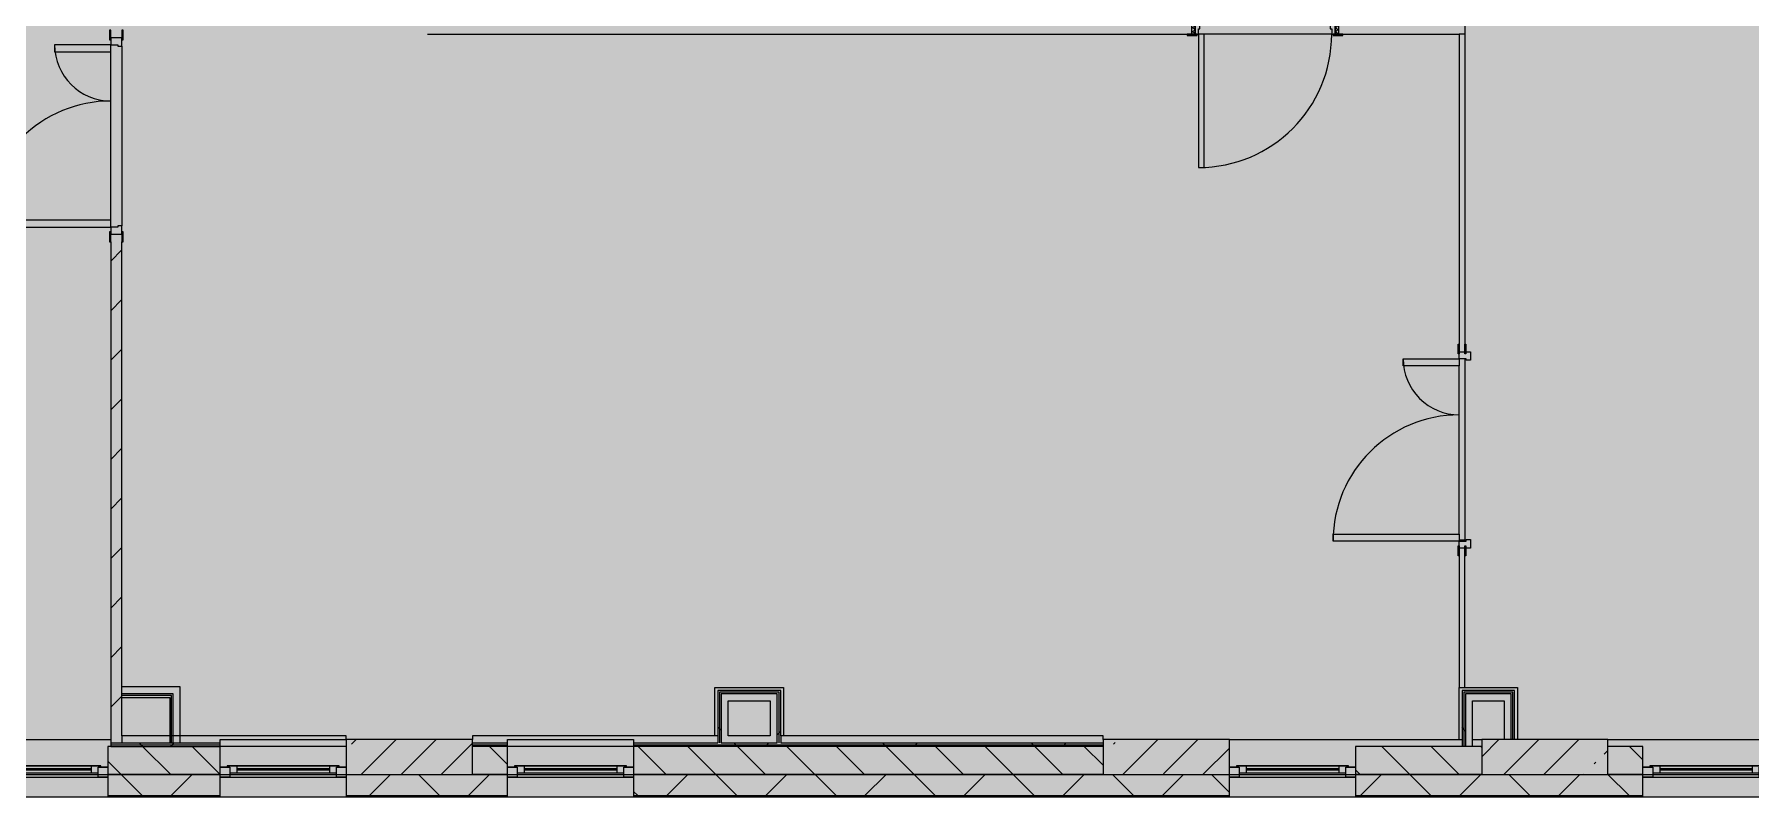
# Model space of a CAD drawing. Header units: millimetres. Extents: x 81094 to 272713, y -8553 to 29000.
# Drawn here: x 237108 to 249352, y -258 to 5180 of the extents above; entities that cross this region are included whole.
import ezdxf

# ---------------------------------------------------------------- set-up
doc = ezdxf.new("R2010")
doc.units = ezdxf.units.MM
doc.layers.add('A-DETL-GENF-1', color=7, linetype='Continuous', lineweight=9, true_color=0xc0c0c0, transparency=0.4)
for name, color, linetype, lineweight, true_color in [('A-DOOR-3', 7, 'Continuous', 5, 0xb7b7b7), ('A-DOOR-4', 7, 'Continuous', 5, 0xe2e2e2), ('A-DOOR-5', 7, 'Continuous', 5, 0xaaaaaa), ('A-DOOR-FRAM-2', 7, 'Continuous', 5, 0xe2e2e2), ('A-DOOR-FRAM-3', 7, 'Continuous', 5, 0xb7b7b7), ('A-DOOR-FRAM-4', 7, 'Continuous', 5, 0xaaaaaa), ('A-FLOR-2', 7, 'Continuous', 5, 0xb7b7b7), ('A-GLAZ-2', 7, 'Continuous', 5, 0x737373), ('A-WALL-6', 7, 'Continuous', 5, 0x737373), ('A-WALL-7', 7, 'Continuous', 9, 0x737373), ('I-WALL-1', 7, 'Continuous', 5, 0xe7e7e7), ('I-WALL-2', 7, 'Continuous', 9, 0xe7e7e7), ('I-WALL-4', 7, 'Continuous', 5, 0x737373), ('S-COLS-2', 7, 'Continuous', 5, 0x737373)]:
    doc.layers.add(name, color=color, linetype=linetype, lineweight=lineweight, true_color=true_color)
for name, color, linetype, lineweight in [('A-WALL-5', 7, 'Continuous', 5), ('I-WALL-3', 7, 'Continuous', 5), ('S-COLS-1', 7, 'Continuous', 5)]:
    doc.layers.add(name, color=color, linetype=linetype, lineweight=lineweight)
pattern_1 = [(45, (145702.9, 0), (-530.33, 530.33), []), (135, (145702.9, 0), (-530.33, -530.33), [])]

# ---------------------------------------------------------------- blocks, each defined once
blk = doc.blocks.new('120_Окно_СКБ_1Ст - 120_Окно_СКБ_1Ст 900х2500_h_ с форточкой-V103-2_7_3_птичка')
at = {"layer": 'A-GLAZ-2'}
for p, q in [((-450, -127), (-450, -57)), ((-450, -57), (-380, -57)), ((450, -57), (-450, -57)), ((-380, -57), (-380, -127)), ((380, -87), (-380, -87)), ((-380, -87), (-380, -127)), ((-330, -137), (-330, -87)), ((-330, -107), (330, -107)), ((330, -117), (-330, -117)), ((330, -137), (330, -87)), ((380, -127), (380, -57)), ((380, -57), (450, -57)), ((380, -127), (380, -87)), ((450, -57), (450, -127)), ((-380, -127), (-450, -127)), ((-450, -127), (-400, -127)), ((-380, -127), (-400, -127)), ((-400, -127), (-400, -137)), ((-400, -137), (400, -137)), ((400, -137), (-400, -137)), ((450, -127), (380, -127)), ((400, -127), (380, -127)), ((400, -127), (450, -127)), ((400, -137), (400, -127))]:
    blk.add_line(p, q, dxfattribs=at)
blk = doc.blocks.new('120_Окно_СКБ_1Ст - 120_Окно_СКБ_1Ст 900х2500_h_ с форточкой-22876038-2_7_3_птичка')
at = {"layer": 'A-GLAZ-2'}
for p, q in [((-450, -127), (-450, -57)), ((-450, -57), (-380, -57)), ((450, -57), (-450, -57)), ((-380, -57), (-380, -127)), ((380, -87), (-380, -87)), ((-380, -87), (-380, -127)), ((-330, -137), (-330, -87)), ((-330, -107), (330, -107)), ((330, -117), (-330, -117)), ((330, -137), (330, -87)), ((380, -127), (380, -57)), ((380, -57), (450, -57)), ((380, -127), (380, -87)), ((450, -57), (450, -127)), ((-380, -127), (-450, -127)), ((-450, -127), (-400, -127)), ((-380, -127), (-400, -127)), ((-400, -127), (-400, -137)), ((-400, -137), (400, -137)), ((400, -137), (-400, -137)), ((450, -127), (380, -127)), ((400, -127), (380, -127)), ((400, -127), (450, -127)), ((400, -137), (400, -127))]:
    blk.add_line(p, q, dxfattribs=at)
blk = doc.blocks.new('BSC_Колонна _Прямоугольная - 250х900-23282983-2_7_3_птичка')
at = {"layer": 'S-COLS-1'}
h = blk.add_hatch(dxfattribs=at)
h.set_pattern_fill('FP_125', color=256, style=0, pattern_type=2)
h.set_pattern_definition([(45, (-99480, -25), (-285.1231, 285.1231), []), (45, (-99194.88, -25), (-285.1231, 285.1231), [504.031, -100.806, 16.764, -84.042])])
h.paths.add_polyline_path([(450, -125), (450, 125), (-450, 125), (-450, -125)])
at = {"layer": 'S-COLS-2'}
for p, q in [((450, 125), (-450, 125)), ((-450, 125), (-450, -125)), ((450, -125), (450, 125)), ((-450, -125), (450, -125))]:
    blk.add_line(p, q, dxfattribs=at)
blk = doc.blocks.new('110_Дверь_СКБ_1Ст_Внутренняя1 - Д-7а_л__950x2100h_Туалет-V104-2_7_3_птичка')
at = {"layer": 'A-DOOR-4'}
h = blk.add_hatch(color=256, dxfattribs=at)
h.paths.add_polyline_path([(487.5, 110), (487.5, 70), (477.5, 70), (477.5, 30), (512.5, 30), (512.5, 110)])
h.paths.add_polyline_path([(-462.5, 110), (-487.5, 110), (-487.5, 30), (-452.5, 30), (-452.5, 70), (-462.5, 70)])
at = {"layer": 'A-DOOR-5'}
h = blk.add_hatch(dxfattribs=at)
h.set_pattern_fill('FP_126', color=256, style=0, pattern_type=2)
h.set_pattern_definition([(135, (1776.41, 174.685), (-14.14214, -14.14214), []), (225, (1776.41, 174.685), (14.14214, -14.14214), [])])
h.paths.add_polyline_path([(537.5, 110), (512.5, 110), (512.5, -110), (537.5, -110)])
at = {"layer": 'A-DOOR-FRAM-2'}
for points in [[(447.5, 1060), (447.5, 110), (487.5, 110), (487.5, 1060)], [(-542.5, 118), (-542.5, 110), (-472.5, 110), (-472.5, 118)], [(-472.5, 30), (-487.5, 30), (-487.5, -110), (-472.5, -110)], [(567.5, 118), (497.5, 118), (497.5, 110), (567.5, 110)], [(512.5, 30), (497.5, 30), (497.5, -110), (512.5, -110)], [(-542.5, -110), (-542.5, -118), (-472.5, -118), (-472.5, -110)], [(567.5, -110), (497.5, -110), (497.5, -118), (567.5, -118)]]:
    blk.add_hatch(color=256, dxfattribs=at).paths.add_polyline_path(points)
at = {"layer": 'A-DOOR-FRAM-4'}
h = blk.add_hatch(dxfattribs=at)
h.set_pattern_fill('FP_127', color=256, style=0, pattern_type=2)
h.set_pattern_definition([(45, (-346.384, 174.685), (-14.1421, 14.1421), []), (135, (-346.384, 174.685), (-14.1421, -14.1421), [])])
h.paths.add_polyline_path([(-487.5, 110), (-512.5, 110), (-512.5, -110), (-487.5, -110)])
at = {"layer": 'A-DOOR-3'}
for p, q in [((487.5, 1060), (447.5, 1060)), ((447.5, 1060), (447.5, 110)), ((487.5, 110), (487.5, 1060)), ((447.5, 110), (487.5, 110))]:
    blk.add_line(p, q, dxfattribs=at)
blk.add_arc((487.5, 110), 950, 90, 180, dxfattribs=at)
at = {"layer": 'A-DOOR-FRAM-3'}
for p, q in [((-472.5, 118), (-542.5, 118)), ((-542.5, 118), (-542.5, 110)), ((-542.5, 110), (-472.5, 110)), ((-487.5, 110), (-512.5, 110)), ((-512.5, 110), (-512.5, -110)), ((-462.5, 110), (-487.5, 110)), ((-487.5, 110), (-487.5, 30)), ((-487.5, -110), (-487.5, 110)), ((-472.5, 110), (-487.5, 110)), ((-487.5, 110), (-487.5, 109)), ((-487.5, 109), (-472.5, 109)), ((-487.5, 30), (-452.5, 30)), ((-472.5, 30), (-487.5, 30)), ((-487.5, 30), (-487.5, -110)), ((-472.5, 110), (-472.5, 118)), ((-472.5, 109), (-472.5, 110)), ((-472.5, -110), (-472.5, 30)), ((-462.5, 70), (-462.5, 110)), ((-452.5, 70), (-462.5, 70)), ((-452.5, 30), (-452.5, 70)), ((487.5, 70), (477.5, 70)), ((477.5, 70), (477.5, 30)), ((477.5, 30), (512.5, 30)), ((487.5, 110), (487.5, 70)), ((512.5, 110), (487.5, 110)), ((567.5, 118), (497.5, 118)), ((497.5, 118), (497.5, 110)), ((512.5, 110), (497.5, 110)), ((497.5, 110), (497.5, 109)), ((497.5, 110), (567.5, 110)), ((497.5, 109), (512.5, 109)), ((512.5, 30), (497.5, 30)), ((497.5, 30), (497.5, -110)), ((512.5, 30), (512.5, 110)), ((537.5, 110), (512.5, 110)), ((512.5, 110), (512.5, -110)), ((512.5, 109), (512.5, 110)), ((512.5, -110), (512.5, 30)), ((537.5, -110), (537.5, 110)), ((567.5, 110), (567.5, 118)), ((-472.5, -110), (-542.5, -110)), ((-542.5, -110), (-542.5, -118)), ((-542.5, -118), (-472.5, -118)), ((-512.5, -110), (-487.5, -110)), ((-487.5, -110), (-472.5, -110)), ((-472.5, -118), (-472.5, -110)), ((497.5, -110), (512.5, -110)), ((567.5, -110), (497.5, -110)), ((497.5, -110), (497.5, -118)), ((497.5, -118), (567.5, -118)), ((512.5, -110), (537.5, -110)), ((567.5, -118), (567.5, -110))]:
    blk.add_line(p, q, dxfattribs=at)
blk = doc.blocks.new('110_Дверь_СКБ_2Ст - Д-5_п_ Из игровой в коридор-32215844-2_7_3_птичка')
at = {"layer": 'A-DOOR-4'}
for points in [[(-638, 40), (-588, 40), (-588, 940), (-638, 940)], [(612, 440), (612, 40), (662, 40), (662, 440)]]:
    blk.add_hatch(color=256, dxfattribs=at).paths.add_polyline_path(points)
h = blk.add_hatch(color=256, dxfattribs=at)
h.paths.add_polyline_path([(-688, 40), (-688, -40), (-628, -40), (-628, -10), (-638, -10), (-638, 40)])
h.paths.add_polyline_path([(652, -40), (712, -40), (712, 40), (662, 40), (662, -10), (652, -10)])
at = {"layer": 'A-DOOR-FRAM-2'}
for points in [[(-742, 40), (-672, 40), (-672, 48), (-742, 48)], [(698, 40), (768, 40), (768, 48), (698, 48)], [(-742, -48), (-672, -48), (-672, -40), (-742, -40)], [(698, -48), (768, -48), (768, -40), (698, -40)]]:
    blk.add_hatch(color=256, dxfattribs=at).paths.add_polyline_path(points)
at = {"layer": 'A-DOOR-3'}
for p, q in [((-638, 940), (-638, 40)), ((-588, 940), (-638, 940)), ((-588, 40), (-588, 940)), ((662, 440), (612, 440)), ((612, 440), (612, 40)), ((662, 40), (662, 440)), ((-638, 40), (-588, 40)), ((612, 40), (662, 40))]:
    blk.add_line(p, q, dxfattribs=at)
for centre, radius, start, end in [((-638, 40), 900, 0, 90), ((662, 40), 400, 90, 180)]:
    blk.add_arc(centre, radius, start, end, dxfattribs=at)
at = {"layer": 'A-DOOR-FRAM-3'}
for p, q in [((-672, 48), (-742, 48)), ((-742, 48), (-742, 40)), ((-742, 40), (-672, 40)), ((-638, 40), (-688, 40)), ((-688, 40), (-688, -40)), ((-672, 40), (-672, 48)), ((-638, -10), (-638, 40)), ((662, 40), (662, -10)), ((712, 40), (662, 40)), ((768, 48), (698, 48)), ((698, 48), (698, 40)), ((698, 40), (768, 40)), ((712, -40), (712, 40)), ((768, 40), (768, 48)), ((-672, -40), (-742, -40)), ((-742, -40), (-742, -48)), ((-742, -48), (-672, -48)), ((-688, -40), (-628, -40)), ((-672, -39), (-688, -39)), ((-688, -39), (-688, -40)), ((-688, -40), (-672, -40)), ((-672, -40), (-672, -39)), ((-672, -48), (-672, -40)), ((-628, -10), (-638, -10)), ((-628, -40), (-628, -10)), ((662, -10), (652, -10)), ((652, -10), (652, -40)), ((652, -40), (712, -40)), ((712, -39), (698, -39)), ((698, -39), (698, -40)), ((698, -40), (712, -40)), ((768, -40), (698, -40)), ((698, -40), (698, -48)), ((698, -48), (768, -48)), ((712, -40), (712, -39)), ((768, -48), (768, -40))]:
    blk.add_line(p, q, dxfattribs=at)
blk = doc.blocks.new('BSC_Колонна _Прямоугольная - 250х900-V105-2_7_3_птичка')
at = {"layer": 'S-COLS-1'}
h = blk.add_hatch(dxfattribs=at)
h.set_pattern_fill('FP_128', color=256, style=0, pattern_type=2)
h.set_pattern_definition([(45, (-94080, -25), (-285.1231, 285.1231), []), (45, (-93794.88, -25), (-285.1231, 285.1231), [504.031, -100.806, 16.764, -84.042])])
h.paths.add_polyline_path([(450, -125), (450, 125), (-450, 125), (-450, -125), (311, -125)])
at = {"layer": 'S-COLS-2'}
for p, q in [((450, 125), (-450, 125)), ((-450, 125), (-450, -125)), ((450, -125), (450, 125)), ((-450, -125), (450, -125))]:
    blk.add_line(p, q, dxfattribs=at)
blk = doc.blocks.new('BSC_Колонна _Прямоугольная - 250х900-V106-2_7_3_птичка')
at = {"layer": 'S-COLS-1'}
h = blk.add_hatch(dxfattribs=at)
h.set_pattern_fill('FP_129', color=256, style=0, pattern_type=2)
h.set_pattern_definition([(45, (-102180, -25), (-285.1231, 285.1231), []), (45, (-101894.88, -25), (-285.1231, 285.1231), [504.031, -100.806, 16.764, -84.042])])
h.paths.add_polyline_path([(450, -125), (450, 125), (-450, 125), (-450, -125), (-368, -125)])
at = {"layer": 'S-COLS-2'}
for p, q in [((450, 125), (-450, 125)), ((-450, 125), (-450, -125)), ((450, -125), (450, 125)), ((-450, -125), (450, -125))]:
    blk.add_line(p, q, dxfattribs=at)
blk = doc.blocks.new('110_Дверь_СКБ_2Ст - Д-5_п__в составе перегородки _не входит в спец__-32680317-2_7_3_птичка')
at = {"layer": 'A-DOOR-4'}
h = blk.add_hatch(color=256, dxfattribs=at)
h.paths.add_polyline_path([(712, -20), (712, 60), (652, 60), (652, 30), (662, 30), (662, -20)])
h.paths.add_polyline_path([(-628, 60), (-688, 60), (-688, -20), (-638, -20), (-638, 30), (-628, 30)])
for points in [[(-588, -420), (-588, -20), (-638, -20), (-638, -420)], [(662, -20), (612, -20), (612, -920), (662, -920)]]:
    blk.add_hatch(color=256, dxfattribs=at).paths.add_polyline_path(points)
at = {"layer": 'A-DOOR-FRAM-2'}
for points in [[(-673, 28), (-743, 28), (-743, 20), (-673, 20)], [(767, 28), (697, 28), (697, 20), (767, 20)], [(-673, -20), (-743, -20), (-743, -28), (-673, -28)], [(767, -20), (697, -20), (697, -28), (767, -28)]]:
    blk.add_hatch(color=256, dxfattribs=at).paths.add_polyline_path(points)
at = {"layer": 'A-DOOR-3'}
for p, q in [((-638, -20), (-588, -20)), ((-638, -420), (-638, -20)), ((-588, -20), (-588, -420)), ((612, -20), (662, -20)), ((612, -920), (612, -20)), ((662, -20), (662, -920)), ((-588, -420), (-638, -420)), ((662, -920), (612, -920))]:
    blk.add_line(p, q, dxfattribs=at)
for centre, radius, start, end in [((-638, -20), 400, 270, 0), ((662, -20), 900, 180, 270)]:
    blk.add_arc(centre, radius, start, end, dxfattribs=at)
at = {"layer": 'A-DOOR-FRAM-3'}
for p, q in [((-743, 28), (-673, 28)), ((-743, 20), (-743, 28)), ((-673, 20), (-743, 20)), ((-688, 60), (-628, 60)), ((-688, -20), (-688, 60)), ((-688, 20), (-673, 20)), ((-688, 19), (-688, 20)), ((-673, 19), (-688, 19)), ((-673, 28), (-673, 20)), ((-673, 20), (-673, 19)), ((-638, 30), (-638, -20)), ((-628, 30), (-638, 30)), ((-628, 60), (-628, 30)), ((652, 60), (712, 60)), ((652, 30), (652, 60)), ((662, 30), (652, 30)), ((662, -20), (662, 30)), ((697, 20), (697, 28)), ((697, 28), (767, 28)), ((697, 19), (697, 20)), ((697, 20), (712, 20)), ((767, 20), (697, 20)), ((712, 19), (697, 19)), ((712, 60), (712, -20)), ((712, 20), (712, 19)), ((767, 28), (767, 20)), ((-743, -20), (-673, -20)), ((-743, -28), (-743, -20)), ((-673, -28), (-743, -28)), ((-638, -20), (-688, -20)), ((-673, -20), (-673, -28)), ((712, -20), (662, -20)), ((697, -28), (697, -20)), ((697, -20), (767, -20)), ((767, -28), (697, -28)), ((767, -20), (767, -28))]:
    blk.add_line(p, q, dxfattribs=at)

msp = doc.modelspace()

# ---------------------------------------------------------------- hatches: boundary and pattern name
at = {"layer": 'A-DETL-GENF-1'}
msp.add_hatch(color=256, dxfattribs=at).paths.add_polyline_path([(267919.9, -258), (270940.9, -258), (270940.9, 21558), (239010.9, 21558), (239010.9, 27348), (230562.9, 27348), (230562.9, 5750), (234904.9, 5750), (234904.9, -258), (266992.3, -258)])
at = {"layer": 'A-WALL-5'}
h = msp.add_hatch(dxfattribs=at)
h.set_pattern_fill('FP_87', color=256, style=0, pattern_type=2)
h.set_pattern_definition([(135, (145702.92, 0), (-176.7767, -176.7767), [])])
h.paths.add_polyline_path([(268532.9, -100), (268532.9, 100), (267732.9, 100), (267732.9, -100), (267919.9, -100)])
h.paths.add_polyline_path([(254934.6, -100), (255932.9, -100), (255932.9, 100), (254632.9, 100), (254632.9, -100)])
h.paths.add_polyline_path([(264673.5, -100), (265032.9, -100), (265032.9, 100), (264532.9, 100), (264532.9, -100)])
h.paths.add_polyline_path([(259382.9, -100), (259382.9, 100), (259132.9, 100), (259132.9, -100)])
h.paths.add_polyline_path([(260282.9, -100), (261332.9, -100), (261332.9, 100), (260282.9, 100)])
h.paths.add_polyline_path([(249482.9, -100), (250532.9, -100), (250532.9, 100), (249482.9, 100)])
h.paths.add_polyline_path([(246532.9, -100), (247432.9, -100), (247432.9, 100), (246532.9, 100)])
h.paths.add_polyline_path([(244732.9, -100), (244731.9, 100), (241382.9, 100), (241382.9, -100), (244731.9, -100)])
h.paths.add_polyline_path([(240482.9, -100), (240482.9, 100), (240232.9, 100), (240232.9, -100)])
h.paths.add_polyline_path([(248441.9, -100), (248582.9, -100), (248582.9, 100), (248332.9, 100), (248332.9, -100)])
h.paths.add_polyline_path([(238432.9, -100), (238432.9, 100), (237632.9, 100), (237632.9, -100), (238239.2, -100)])
h = msp.add_hatch(dxfattribs=at)
h.set_pattern_fill('FP_77', color=256, style=0, pattern_type=2)
h.set_pattern_definition([(45, (145702.9, 0), (-353.5534, 353.5534), []), (135, (145702.9, 0), (-353.5534, -353.5534), [])])
h.paths.add_polyline_path([(265932.9, -250), (266832.9, -250), (266832.9, -100), (265932.9, -100)])
h.paths.add_polyline_path([(267732.9, -250), (268532.9, -250), (268532.9, -100), (267732.9, -100)])
h.paths.add_polyline_path([(270702.4, -250), (270782.9, -250), (270782.9, -100), (269432.9, -100), (269432.9, -250), (269774.9, -250)])
h.paths.add_polyline_path([(253079.5, -250), (253732.9, -250), (253732.9, -100), (252832.9, -100), (252832.9, -250)])
h.paths.add_polyline_path([(259382.9, -250), (259382.9, -100), (258232.9, -100), (258232.9, -250), (258644.7, -250)])
h.paths.add_polyline_path([(261332.9, -250), (261332.9, -100), (260282.9, -100), (260282.9, -250), (260499.7, -250)])
h.paths.add_polyline_path([(254632.9, -250), (255932.9, -250), (255932.9, -100), (254632.9, -100)])
h.paths.add_polyline_path([(263632.9, -250), (265032.9, -250), (265032.9, -100), (263632.9, -100)])
h.paths.add_polyline_path([(248441.9, -250), (248582.9, -250), (248582.9, -100), (246532.9, -100), (246532.9, -250), (247514.4, -250)])
h.paths.add_polyline_path([(249482.9, -250), (250532.9, -250), (250532.9, -100), (249482.9, -100)])
h.paths.add_polyline_path([(244732.9, -250), (245632.9, -250), (245632.9, -100), (241382.9, -100), (241382.9, -250), (244731.9, -250)])
h.paths.add_polyline_path([(239332.9, -250), (240482.9, -250), (240482.9, -100), (239332.9, -100)])
h.paths.add_polyline_path([(237775.5, -250), (238432.9, -250), (238432.9, -100), (237632.9, -100), (237632.9, -250)])
h.paths.add_polyline_path([(236732.9, -250), (236732.9, -100), (234912.9, -100), (234912.9, -250), (235456.7, -250)])
at = {"layer": 'I-WALL-1'}
for points in [[(242057.9, 175), (242057.9, 475), (242007.9, 475), (242007.9, 175)], [(242357.9, 425), (242407.9, 425), (242407.9, 475), (242057.9, 475), (242057.9, 425)], [(242407.9, 175), (242407.9, 425), (242357.9, 425), (242357.9, 175)], [(247592.9, 425), (247642.9, 425), (247642.9, 475), (247317.9, 475), (247317.9, 425), (247514.4, 425)], [(247367.9, 100), (247367.9, 425), (247317.9, 425), (247317.9, 100)], [(247642.9, 150), (247642.9, 425), (247592.9, 425), (247592.9, 150)]]:
    msp.add_hatch(color=256, dxfattribs=at).paths.add_polyline_path(points)
at = {"layer": 'I-WALL-2'}
for points in [[(238098.9, 475), (238148.9, 475), (238148.9, 525), (237732.9, 525), (237732.9, 475)], [(238098.9, 125), (238148.9, 125), (238148.9, 475), (238098.9, 475), (238098.9, 230.5)], [(237732.9, 125), (238432.9, 125), (238432.9, 150), (239332.9, 150), (239332.9, 175), (237732.9, 175)]]:
    msp.add_hatch(color=256, dxfattribs=at).paths.add_polyline_path(points)
h = msp.add_hatch(color=256, dxfattribs=at)
h.paths.add_polyline_path([(244732.9, 125), (244731.9, 175), (242432.9, 175), (242432.9, 125), (244731.9, 125)])
h.paths.add_polyline_path([(240482.9, 125), (240482.9, 150), (241382.9, 150), (241382.9, 125), (241982.9, 125), (241982.9, 175), (240232.9, 175), (240232.9, 125)])
h.paths.add_polyline_path([(242007.9, 125), (242407.9, 125), (242407.9, 175), (242007.9, 175)])
at = {"layer": 'I-WALL-3'}
h = msp.add_hatch(dxfattribs=at)
h.set_pattern_fill('FP_89', color=256, style=0, pattern_type=2)
h.set_pattern_definition([(45, (145702.92, 0), (-176.7767, 176.7767), [])])
h.paths.add_polyline_path([(237652.9, 125), (237732.9, 125), (237732.9, 3755), (237652.9, 3755), (237652.9, 230.5)])
h.paths.add_polyline_path([(237702.9, 5155), (237732.9, 5155), (237732.9, 10400), (237652.9, 10400), (237652.9, 5155)])
h = msp.add_hatch(dxfattribs=at)
h.set_pattern_fill('FP_189', color=256, style=0, pattern_type=2)
h.set_pattern_definition(pattern_1)
h.paths.add_polyline_path([(241982.9, 125), (241995.4, 125), (241995.4, 500), (241982.9, 500), (241982.9, 175)])
h = msp.add_hatch(dxfattribs=at)
h.set_pattern_fill('FP_189', color=256, style=0, pattern_type=2)
h.set_pattern_definition(pattern_1)
h.paths.add_polyline_path([(241995.4, 125), (242007.9, 125), (242007.9, 487.5), (241995.4, 487.5), (241995.4, 175)])
h = msp.add_hatch(dxfattribs=at)
h.set_pattern_fill('FP_189', color=256, style=0, pattern_type=2)
h.set_pattern_definition(pattern_1)
h.paths.add_polyline_path([(242407.9, 125), (242420.4, 125), (242420.4, 475), (242407.9, 475), (242407.9, 175)])
h = msp.add_hatch(dxfattribs=at)
h.set_pattern_fill('FP_189', color=256, style=0, pattern_type=2)
h.set_pattern_definition(pattern_1)
h.paths.add_polyline_path([(242432.9, 125), (242432.9, 487.5), (242420.4, 487.5), (242420.4, 125)])
h = msp.add_hatch(dxfattribs=at)
h.set_pattern_fill('FP_189', color=256, style=0, pattern_type=2)
h.set_pattern_definition(pattern_1)
h.paths.add_polyline_path([(247305.4, 100), (247305.4, 487.5), (247292.9, 487.5), (247292.9, 100)])
h = msp.add_hatch(dxfattribs=at)
h.set_pattern_fill('FP_189', color=256, style=0, pattern_type=2)
h.set_pattern_definition(pattern_1)
h.paths.add_polyline_path([(247305.4, 100), (247317.9, 100), (247317.9, 475), (247305.4, 475), (247305.4, 230.5)])
h = msp.add_hatch(dxfattribs=at)
h.set_pattern_fill('FP_189', color=256, style=0, pattern_type=2)
h.set_pattern_definition(pattern_1)
h.paths.add_polyline_path([(247653.5, 150), (247655.4, 150), (247655.4, 475), (247642.9, 475), (247642.9, 150)])
h = msp.add_hatch(dxfattribs=at)
h.set_pattern_fill('FP_189', color=256, style=0, pattern_type=2)
h.set_pattern_definition(pattern_1)
h.paths.add_polyline_path([(247666, 150), (247667.9, 150), (247667.9, 487.5), (247655.4, 487.5), (247655.4, 150)])
h = msp.add_hatch(dxfattribs=at)
h.set_pattern_fill('FP_189', color=256, style=0, pattern_type=2)
h.set_pattern_definition(pattern_1)
h.paths.add_polyline_path([(238432.9, 112.5), (238432.9, 125), (237652.9, 125), (237652.9, 112.5), (238239.2, 112.5)])
h = msp.add_hatch(dxfattribs=at)
h.set_pattern_fill('FP_189', color=256, style=0, pattern_type=2)
h.set_pattern_definition(pattern_1)
h.paths.add_polyline_path([(240232.9, 112.5), (240482.9, 112.5), (240482.9, 125), (240232.9, 125)])
h.paths.add_polyline_path([(244732.9, 112.5), (244731.9, 125), (241382.9, 125), (241382.9, 112.5), (244731.9, 112.5)])
h = msp.add_hatch(dxfattribs=at)
h.set_pattern_fill('FP_189', color=256, style=0, pattern_type=2)
h.set_pattern_definition(pattern_1)
h.paths.add_polyline_path([(237775.5, 100), (238432.9, 100), (238432.9, 112.5), (237652.9, 112.5), (237652.9, 100), (237732.9, 100)])
h = msp.add_hatch(dxfattribs=at)
h.set_pattern_fill('FP_189', color=256, style=0, pattern_type=2)
h.set_pattern_definition(pattern_1)
h.paths.add_polyline_path([(241949.3, 100), (244732.9, 100), (244731.9, 112.5), (241382.9, 112.5), (241382.9, 100), (241485.5, 100)])
h.paths.add_polyline_path([(240232.9, 100), (240482.9, 100), (240482.9, 112.5), (240232.9, 112.5)])

# ---------------------------------------------------------------- linework, layer by layer
at = {"layer": 'A-FLOR-2'}
for p, q in [((247272.9, 1575), (247312.9, 1575)), ((247312.9, 1575), (247312.9, 1565)), ((241962.9, 174.2), (241962.9, 520)), ((241962.9, 520), (242452.9, 520)), ((242452.9, 520), (242452.9, 174.6)), ((247272.9, 150), (247272.9, 521)), ((247312.9, 521), (247688.9, 521)), ((247688.9, 521), (247688.9, 150))]:
    msp.add_line(p, q, dxfattribs=at)
at = {"layer": 'A-WALL-6'}
for p, q in [((237652.9, 100), (237632.9, 100)), ((237632.9, 100), (237632.9, -258)), ((238432.9, -258), (238432.9, 100)), ((240482.9, -258), (240482.9, 100)), ((241382.9, 100), (241382.9, -258)), ((247432.9, 100), (246532.9, 100)), ((246532.9, 100), (246532.9, -258)), ((248582.9, 100), (248332.9, 100)), ((248582.9, -258), (248582.9, 100)), ((236752.9, -100), (237632.9, -100)), ((238432.9, -100), (239332.9, -100)), ((239332.9, -100), (239332.9, -258)), ((240482.9, -100), (241382.9, -100)), ((245632.9, -258), (245632.9, -100)), ((245632.9, -100), (246532.9, -100)), ((248582.9, -100), (249482.9, -100)), ((234904.9, -258), (238432.9, -258)), ((238432.9, -258), (252832.9, -258))]:
    msp.add_line(p, q, dxfattribs=at)
at = {"layer": 'A-WALL-7'}
for p, q in [((247312.9, 5180), (247272.9, 5180)), ((238098.9, 475), (237732.9, 475)), ((238086.4, 462.5), (237732.9, 462.5)), ((238086.4, 125), (238086.4, 462.5)), ((238098.9, 125), (238098.9, 475)), ((241995.4, 487.5), (241995.4, 125)), ((242420.4, 487.5), (241995.4, 487.5)), ((242007.9, 475), (242007.9, 125)), ((242407.9, 475), (242007.9, 475)), ((242407.9, 125), (242407.9, 475)), ((242420.4, 125), (242420.4, 487.5)), ((247292.9, 487.5), (247292.9, 425)), ((247305.4, 487.5), (247305.4, 100)), ((247655.4, 487.5), (247305.4, 487.5)), ((247317.9, 475), (247317.9, 100)), ((247642.9, 475), (247317.9, 475)), ((247642.9, 150), (247642.9, 475)), ((247655.4, 150), (247655.4, 487.5)), ((237652.9, 125), (238432.9, 125)), ((237732.9, 175), (237732.9, 125)), ((240232.9, 125), (240482.9, 125)), ((241382.9, 125), (241982.9, 125)), ((241982.9, 175), (241982.9, 125)), ((242007.9, 125), (242407.9, 125)), ((242432.9, 175), (242432.9, 125)), ((242432.9, 125), (244732.9, 125)), ((237652.9, 112.5), (238432.9, 112.5)), ((237652.9, 100), (238432.9, 100)), ((240232.9, 112.5), (240482.9, 112.5)), ((240482.9, 100), (240232.9, 100)), ((241382.9, 112.5), (244732.9, 112.5)), ((244732.9, 100), (241382.9, 100)), ((237632.9, -100), (238432.9, -100)), ((238432.9, -100), (237632.9, -100)), ((240232.9, -100), (240482.9, -100)), ((240482.9, -100), (240232.9, -100)), ((241382.9, -100), (244732.9, -100)), ((244732.9, -100), (241382.9, -100)), ((246532.9, -100), (247432.9, -100)), ((247432.9, -100), (246532.9, -100)), ((248332.9, -100), (248582.9, -100)), ((248582.9, -100), (248332.9, -100)), ((237632.9, -250), (238432.9, -250)), ((237632.9, -253), (238432.9, -253)), ((239332.9, -250), (240482.9, -250)), ((239332.9, -253), (240482.9, -253)), ((241382.9, -250), (245632.9, -250)), ((241382.9, -253), (245632.9, -253)), ((246532.9, -250), (248582.9, -250)), ((246532.9, -253), (248582.9, -253))]:
    msp.add_line(p, q, dxfattribs=at)
at = {"layer": 'I-WALL-4'}
for p, q in [((247312.9, 10600), (247312.9, 2970)), ((239912.9, 5180), (245332.9, 5180)), ((246362.9, 5180), (245452.9, 5180)), ((246442.9, 5180), (247272.9, 5180)), ((247272.9, 5180), (247272.9, 2970)), ((237652.9, 3855), (237652.9, 5055)), ((237732.9, 5095), (237732.9, 3815)), ((237652.9, 3700), (237652.9, 100)), ((237732.9, 175), (237732.9, 3700)), ((247312.9, 2865), (247312.9, 1575)), ((247272.9, 1615), (247272.9, 2815)), ((247272.9, 1460), (247272.9, 521)), ((247312.9, 521), (247312.9, 1460)), ((238148.9, 525), (237732.9, 525)), ((238148.9, 125), (238148.9, 525)), ((241982.9, 500), (241982.9, 175)), ((242432.9, 500), (241982.9, 500)), ((242432.9, 175), (242432.9, 500)), ((247272.9, 521), (247312.9, 521)), ((247292.9, 500), (247292.9, 100)), ((247667.9, 500), (247292.9, 500)), ((247667.9, 150), (247667.9, 500)), ((237732.9, 450), (238073.9, 450)), ((238073.9, 450), (238073.9, 125)), ((242057.9, 175), (242057.9, 425)), ((242057.9, 425), (242357.9, 425)), ((242357.9, 425), (242357.9, 175)), ((247367.9, 100), (247367.9, 425)), ((247367.9, 425), (247592.9, 425)), ((247592.9, 425), (247592.9, 150)), ((236752.9, 150), (237652.9, 150)), ((239332.9, 175), (237732.9, 175)), ((238432.9, 100), (238432.9, 150)), ((238432.9, 150), (239332.9, 150)), ((239332.9, 150), (239332.9, 175)), ((241982.9, 175), (240232.9, 175)), ((240232.9, 175), (240232.9, 150)), ((240482.9, 100), (240482.9, 150)), ((240482.9, 150), (241382.9, 150)), ((241382.9, 150), (241382.9, 100)), ((242357.9, 175), (242057.9, 175)), ((244732.9, 175), (242432.9, 175)), ((244732.9, 150), (244732.9, 175)), ((245632.9, 150), (247292.9, 150)), ((247367.9, 150), (247432.9, 150)), ((248332.9, 150), (252832.9, 150)), ((239332.9, 100), (238432.9, 100)), ((241382.9, 100), (240482.9, 100))]:
    msp.add_line(p, q, dxfattribs=at)

# ---------------------------------------------------------------- block references
at = {"layer": 'A-DOOR-3'}
for name, p, rotation in [('110_Дверь_СКБ_1Ст_Внутренняя1 - Д-7а_л__950x2100h_Туалет-V104-2_7_3_птичка', (245900.4, 5290), 180), ('110_Дверь_СКБ_2Ст - Д-5_п_ Из игровой в коридор-32215844-2_7_3_птичка', (237692.9, 4442.5), 89.99999999999991), ('110_Дверь_СКБ_2Ст - Д-5_п__в составе перегородки _не входит в спец__-32680317-2_7_3_птичка', (247292.9, 2227.5), 270)]:
    msp.add_blockref(name, p, dxfattribs=dict(at, rotation=rotation))
at = {"layer": 'A-GLAZ-2', "rotation": 180}
for name, p in [('120_Окно_СКБ_1Ст - 120_Окно_СКБ_1Ст 900х2500_h_ с форточкой-V103-2_7_3_птичка', (237182.9, -175)), ('120_Окно_СКБ_1Ст - 120_Окно_СКБ_1Ст 900х2500_h_ с форточкой-22876038-2_7_3_птичка', (238882.9, -175)), ('120_Окно_СКБ_1Ст - 120_Окно_СКБ_1Ст 900х2500_h_ с форточкой-22876038-2_7_3_птичка', (240932.9, -175)), ('120_Окно_СКБ_1Ст - 120_Окно_СКБ_1Ст 900х2500_h_ с форточкой-22876038-2_7_3_птичка', (246082.9, -175)), ('120_Окно_СКБ_1Ст - 120_Окно_СКБ_1Ст 900х2500_h_ с форточкой-22876038-2_7_3_птичка', (249032.9, -175))]:
    msp.add_blockref(name, p, dxfattribs=at)
at = {"layer": 'S-COLS-2'}
for name, p in [('BSC_Колонна _Прямоугольная - 250х900-V105-2_7_3_птичка', (239782.9, 25)), ('BSC_Колонна _Прямоугольная - 250х900-23282983-2_7_3_птичка', (245182.9, 25)), ('BSC_Колонна _Прямоугольная - 250х900-V106-2_7_3_птичка', (247882.9, 25))]:
    msp.add_blockref(name, p, dxfattribs=at)

doc.saveas('drawing.dxf')
